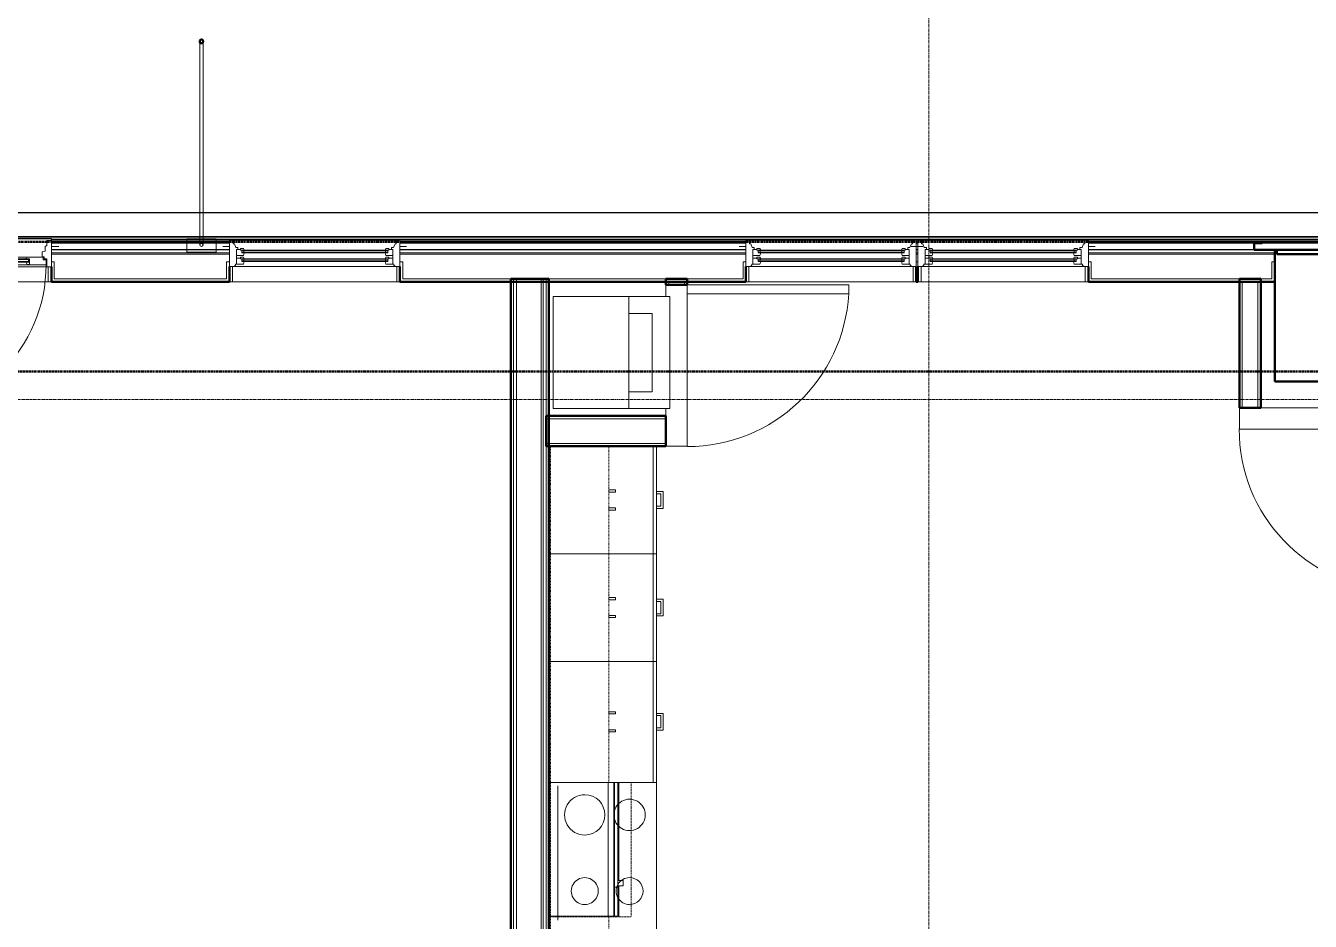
# Model space of a CAD drawing. Header units: inches. Extents: x -4235 to -464, y 9767 to 12347.
# Drawn here: x -3028.8 to -2742.2, y 10699.8 to 10899.6 of the extents above; entities that cross this region are included whole.
import ezdxf

# ---------------------------------------------------------------- set-up
doc = ezdxf.new("R2010")
doc.units = ezdxf.units.IN
doc.header["$MEASUREMENT"] = 0
for name, pattern in [('Dash', [0.25, 0.125, -0.125]), ('Dash 1_16_', [0.125, 0.0625, -0.0625]), ('Grid Line 1_2_', [0.875, 0.5, -0.125, 0.125, -0.125]), ('Overhead', [0.15625, 0.09375, -0.0625])]:
    doc.linetypes.add(name, pattern=pattern)
for name, color, linetype, lineweight in [('0-1', 7, 'Continuous', 5), ('0-2', 10, 'Continuous', 9), ('A-DOOR-1', 10, 'Continuous', 9), ('A-DOOR-2', 50, 'Continuous', 20), ('A-DOOR-5', 31, 'Continuous', 9), ('A-DOOR-6', 31, 'Continuous', 20), ('A-DOOR-FRAM', 31, 'Continuous', 9), ('A-DOOR-FRAM-4', 31, 'Continuous', 20), ('A-DOOR-GLAZ', 31, 'Continuous', 9), ('A-GENM', 5, 'Continuous', 9), ('A-GENM-4', 5, 'Continuous', 50), ('A-GLAZ-1', 151, 'Continuous', 9), ('A-GLAZ-2', 151, 'Continuous', 20), ('A-GLAZ-3', 151, 'Continuous', 50), ('A-WALL', 113, 'Continuous', 13), ('A-WALL-1', 7, 'Continuous', 50), ('A-WALL-2', 250, 'Continuous', 13), ('A-WALL-3', 10, 'Continuous', 9), ('A-WALL-4', 254, 'Continuous', 9), ('A-WALL-5', 113, 'Continuous', 9), ('A-WALL-6', 113, 'Continuous', 50), ('C-PROP-LINE-1', 91, 'Dash 1_16_', 50), ('I-WALL-1', 7, 'Continuous', 50), ('P-SANR-FIXT-1', 10, 'Continuous', 9), ('Q-CASE-1', 10, 'Continuous', 9), ('Q-CASE-2', 254, 'Continuous', 9), ('Q-CASE-3', 254, 'Dash', 9), ('Q-CASE-4', 10, 'Dash', 9), ('Q-SPCQ-1', 10, 'Continuous', 9), ('Q-SPCQ-2', 91, 'Overhead', 9), ('S-GRID-1', 1, 'Grid Line 1_2_', 9)]:
    doc.layers.add(name, color=color, linetype=linetype, lineweight=lineweight)

# ---------------------------------------------------------------- blocks, each defined once
blk = doc.blocks.new('SWING - SINGLE - FLUSH - 36_ x 80_ - OFFSET PIVOT DOOR AT MAGIC PAK AND WASHER_DRYER-3199415-BACKGROUND - RCP - 3RD FLOOR')
at = {"layer": 'A-DOOR-1'}
blk.add_arc((18, -2.37), 36.07, 180, 266.8211, dxfattribs=at)
at = {"layer": 'A-DOOR-2'}
for p, q in [((16, -2.37), (16, -38.39)), ((18, -2.37), (16, -2.37)), ((18, -2.37), (18, -38.39)), ((18, -38.39), (16, -38.39))]:
    blk.add_line(p, q, dxfattribs=at)
blk = doc.blocks.new('Range - 24_ x 30_-2806124-BACKGROUND - RCP - 3RD FLOOR')
at = {"layer": 'Q-SPCQ-1'}
blk.add_line((0, -22), (30, -22), dxfattribs=at)
for centre, radius, start, end in [((6.5, -6), 3.5, 360, 180), ((23.5, -6), 3, 0, 180), ((6.5, -6), 3.5, 180, 0), ((23.5, -6), 3, 180, 0), ((6.5, -16), 4.5, 0, 180), ((23.5, -16), 3, 360, 180), ((6.5, -16), 4.5, 180, 0), ((23.5, -16), 3, 180, 0)]:
    blk.add_arc(centre, radius, start, end, dxfattribs=at)
blk = doc.blocks.new('Stacked Washer and Dryer - 26_x25_ - Private-1372850-BACKGROUND - RCP - 3RD FLOOR')
at = {"layer": 'P-SANR-FIXT-1'}
for p, q in [((26, 12.5), (0, 12.5)), ((0, -12.5), (0, 12.5)), ((16.90625, -12.5), (16.90625, 12.5)), ((26, 12.5), (26, -12.5)), ((22.09375, 8.75), (16.90625, 8.75)), ((22.09375, -8.75), (22.09375, 8.75)), ((16.90625, -8.75), (22.09375, -8.75)), ((0, -12.5), (26, -12.5))]:
    blk.add_line(p, q, dxfattribs=at)
blk = doc.blocks.new('30quot_MicrowaveVent_11166 - 70cm miele oven-V89-BACKGROUND - RCP - 3RD FLOOR')
at = {"layer": 'Q-CASE-1'}
for p, q in [((-14.2, 0.38), (-14.2, 0)), ((15.68, 0), (15.68, 0.38)), ((-14.2, 0), (15.68, 0))]:
    blk.add_line(p, q, dxfattribs=at)
at = {"layer": 'Q-CASE-2'}
for p, q in [((7.69, 15.6), (-14.2, 15.6)), ((-14.2, 15.6), (-14.2, 15.39)), ((9.18, 15.39), (-14.2, 15.39)), ((-14.2, 15.39), (-14.2, 14.61)), ((-14.2, 14.61), (9.18, 14.61)), ((-14.2, 14.49), (-14.2, 13.23)), ((15.68, 14.49), (-14.2, 14.49)), ((8.88, 16.6), (7.69, 16.6)), ((7.69, 16.55), (7.69, 15.39)), ((8.88, 15.39), (8.88, 16.55)), ((15.68, 15.6), (8.88, 15.6)), ((9.18, 15.39), (9.18, 14.61)), ((15.68, 15.39), (9.18, 15.39)), ((9.18, 15.39), (9.18, 14.61)), ((9.18, 14.61), (15.68, 14.61)), ((15.68, 15.39), (15.68, 15.6)), ((15.68, 15.39), (15.68, 14.61)), ((15.68, 13.23), (15.68, 14.49)), ((-14.2, 13.23), (-14.2, 0.41)), ((-14.2, 13.23), (15.68, 13.23)), ((15.68, 0.41), (15.68, 13.23))]:
    blk.add_line(p, q, dxfattribs=at)
blk = doc.blocks.new('Base Cabinet 3 Drawer 230 - Base Cabinet 3 Drawer 230 27_-2602705-BACKGROUND - RCP - 3RD FLOOR')
at = {"layer": 'Q-CASE-1'}
for p, q in [((-12.76, 24), (14.24, 24)), ((-12.76, 23.25), (-12.76, 24)), ((14.24, 23.25), (-12.76, 23.25)), ((-12.76, 23.25), (-12.76, 0)), ((-1.14, 24), (-1.14, 25.5)), ((-1.14, 25.5), (2.61, 25.5)), ((-1.14, 24), (-0.64, 24)), ((2.11, 25), (-0.64, 25)), ((-0.64, 24), (-0.64, 25)), ((2.11, 24), (2.11, 25)), ((2.61, 24), (2.11, 24)), ((2.61, 25.5), (2.61, 24)), ((14.24, 24), (14.24, 23.25)), ((14.24, 0), (14.24, 23.25)), ((-12.76, 0), (14.24, 0))]:
    blk.add_line(p, q, dxfattribs=at)
blk = doc.blocks.new('Base Cabinet 3 Drawer 230 - Base Cabinet 3 Drawer 230 24_-2578604-BACKGROUND - RCP - 3RD FLOOR')
at = {"layer": 'Q-CASE-1'}
for p, q in [((-11.26, 24), (12.74, 24)), ((-11.26, 23.25), (-11.26, 24)), ((12.74, 23.25), (-11.26, 23.25)), ((-11.26, 23.25), (-11.26, 0)), ((-1.14, 24), (-1.14, 25.5)), ((-1.14, 25.5), (2.61, 25.5)), ((-1.14, 24), (-0.64, 24)), ((2.11, 25), (-0.64, 25)), ((-0.64, 24), (-0.64, 25)), ((2.11, 24), (2.11, 25)), ((2.61, 24), (2.11, 24)), ((2.61, 25.5), (2.61, 24)), ((12.74, 24), (12.74, 23.25)), ((12.74, 0), (12.74, 23.25)), ((-11.26, 0), (12.74, 0))]:
    blk.add_line(p, q, dxfattribs=at)
blk = doc.blocks.new('Base Cabinet 3 Drawer 230 - Base Cabinet 3 Drawer 230 24_-2554933-BACKGROUND - RCP - 3RD FLOOR')
at = {"layer": 'Q-CASE-1'}
for p, q in [((-11.26, -23.25), (-11.26, 0)), ((-11.26, 0), (12.74, 0)), ((12.74, 0), (12.74, -23.25)), ((-11.26, -23.25), (-11.26, -24)), ((12.74, -23.25), (-11.26, -23.25)), ((-11.26, -24), (12.74, -24)), ((-0.64, -24), (-1.14, -24)), ((-1.14, -25.5), (-1.14, -24)), ((2.61, -25.5), (-1.14, -25.5)), ((-0.64, -25), (-0.64, -24)), ((-0.64, -25), (2.11, -25)), ((2.11, -25), (2.11, -24)), ((2.11, -24), (2.61, -24)), ((2.61, -24), (2.61, -25.5)), ((12.74, -24), (12.74, -23.25))]:
    blk.add_line(p, q, dxfattribs=at)
blk = doc.blocks.new('300 Series Wall Hung Cabinet_302 - 27_ X 24_-2768166-BACKGROUND - RCP - 3RD FLOOR')
at = {"layer": 'Q-CASE-2'}
for p, q in [((-1.76, -13.19), (-2.25, -13.19)), ((-2.25, -13.19), (-2.25, -14.69)), ((-1.76, -14.69), (-1.76, -13.19)), ((2.24, -13.19), (1.75, -13.19)), ((1.75, -13.19), (1.75, -14.69)), ((2.24, -14.69), (2.24, -13.19)), ((-2.25, -14.69), (-1.76, -14.69)), ((1.75, -14.69), (2.24, -14.69))]:
    blk.add_line(p, q, dxfattribs=at)
at = {"layer": 'Q-CASE-3'}
for p, q in [((-13.5, -0.19), (-13.5, -13.19)), ((13.5, -13.19), (13.5, -0.19)), ((-13.5, -13.19), (13.5, -13.19))]:
    blk.add_line(p, q, dxfattribs=at)
at = {"layer": 'Q-CASE-4'}
blk.add_line((13.5, -0.19), (-13.5, -0.19), dxfattribs=at)
blk = doc.blocks.new('300 Series Wall Hung Cabinet_302 - 24_ X 24_-V73-BACKGROUND - RCP - 3RD FLOOR')
at = {"layer": 'Q-CASE-2'}
for p, q in [((-1.76, 14.69), (-2.25, 14.69)), ((-2.25, 14.69), (-2.25, 13.19)), ((-1.76, 13.19), (-1.76, 14.69)), ((2.24, 14.69), (1.75, 14.69)), ((1.75, 14.69), (1.75, 13.19)), ((2.24, 13.19), (2.24, 14.69)), ((-2.25, 13.19), (-1.76, 13.19)), ((1.75, 13.19), (2.24, 13.19))]:
    blk.add_line(p, q, dxfattribs=at)
at = {"layer": 'Q-CASE-3'}
for p, q in [((-12, 0.19), (-12, 13.19)), ((-12, 13.19), (12, 13.19)), ((12, 13.19), (12, 0.19))]:
    blk.add_line(p, q, dxfattribs=at)
at = {"layer": 'Q-CASE-4'}
blk.add_line((12, 0.19), (-12, 0.19), dxfattribs=at)
blk = doc.blocks.new('300 Series Wall Hung Cabinet_302 - 24_ X 24_-V74-BACKGROUND - RCP - 3RD FLOOR')
at = {"layer": 'Q-CASE-2'}
for p, q in [((-1.76, -13.19), (-2.25, -13.19)), ((-2.25, -13.19), (-2.25, -14.69)), ((-1.76, -14.69), (-1.76, -13.19)), ((2.24, -13.19), (1.75, -13.19)), ((1.75, -13.19), (1.75, -14.69)), ((2.24, -14.69), (2.24, -13.19)), ((-2.25, -14.69), (-1.76, -14.69)), ((1.75, -14.69), (2.24, -14.69))]:
    blk.add_line(p, q, dxfattribs=at)
at = {"layer": 'Q-CASE-3'}
for p, q in [((-12, -0.19), (-12, -13.19)), ((12, -13.19), (12, -0.19)), ((-12, -13.19), (12, -13.19))]:
    blk.add_line(p, q, dxfattribs=at)
at = {"layer": 'Q-CASE-4'}
blk.add_line((12, -0.19), (-12, -0.19), dxfattribs=at)
blk = doc.blocks.new('300 Series Wall Hung Cabinet_302 - 24_ X 24_-V76-BACKGROUND - RCP - 3RD FLOOR')
at = {"layer": 'Q-CASE-2'}
for p, q in [((-1.76, -13.19), (-2.25, -13.19)), ((-2.25, -13.19), (-2.25, -14.69)), ((-1.76, -14.69), (-1.76, -13.19)), ((2.24, -13.19), (1.75, -13.19)), ((1.75, -13.19), (1.75, -14.69)), ((2.24, -14.69), (2.24, -13.19)), ((-2.25, -14.69), (-1.76, -14.69)), ((1.75, -14.69), (2.24, -14.69))]:
    blk.add_line(p, q, dxfattribs=at)
at = {"layer": 'Q-CASE-3'}
for p, q in [((-12, -0.19), (-12, -13.19)), ((-12, -13.19), (12, -13.19))]:
    blk.add_line(p, q, dxfattribs=at)
at = {"layer": 'Q-CASE-4'}
for p, q in [((12, -0.19), (-12, -0.19)), ((12, -13.19), (12, -0.19))]:
    blk.add_line(p, q, dxfattribs=at)
blk = doc.blocks.new('Range_Hood_386 - 30_ Wide-V81-BACKGROUND - RCP - 3RD FLOOR')
at = {"layer": 'Q-SPCQ-2'}
for p, q in [((15, 6), (-15, 6)), ((-15, 6), (-15, -12)), ((15, -12), (15, 6)), ((-15, -12), (15, -12))]:
    blk.add_line(p, q, dxfattribs=at)
blk = doc.blocks.new('CTR - 1st Phase - Unit Layouts_rvt-1-BACKGROUND - RCP - 3RD FLOOR')
at = {"layer": 'A-WALL-1'}
for p, q in [((-2885.95, 10841.8), (-2885.95, 10843.13)), ((-2885.95, 10843.13), (-2885.32, 10843.13)), ((-2885.32, 10843.13), (-2881.82, 10843.13)), ((-2881.82, 10843.13), (-2881.2, 10843.13)), ((-2881.2, 10843.13), (-2881.2, 10841.8)), ((-2758, 10814.39), (-2758, 10843.13)), ((-2758, 10843.13), (-2757.37, 10843.13)), ((-2757.37, 10843.13), (-2753.87, 10843.13)), ((-2753.87, 10843.13), (-2753.25, 10843.13)), ((-2753.25, 10843.13), (-2753.25, 10814.39)), ((-2881.2, 10841.8), (-2885.95, 10841.8)), ((-2753.25, 10814.39), (-2758, 10814.39)), ((-2912.7, 10812.55), (-2885.95, 10812.55)), ((-2912.7, 10805.8), (-2912.7, 10812.55)), ((-2885.95, 10812.55), (-2885.95, 10805.8)), ((-2885.95, 10805.8), (-2912.7, 10805.8))]:
    blk.add_line(p, q, dxfattribs=at)
at = {"layer": 'A-WALL-2'}
for p, q in [((-2885.32, 10842.51), (-2881.82, 10842.51)), ((-2885.32, 10842.51), (-2885.32, 10841.8)), ((-2881.82, 10842.51), (-2881.82, 10841.8)), ((-2757.37, 10842.51), (-2757.37, 10814.39)), ((-2757.37, 10842.51), (-2753.87, 10842.51)), ((-2753.87, 10842.51), (-2753.87, 10814.39)), ((-2885.95, 10811.92), (-2912.7, 10811.92)), ((-2885.95, 10806.42), (-2912.7, 10806.42))]:
    blk.add_line(p, q, dxfattribs=at)
at = {"layer": 'A-WALL-3'}
for p, q in [((-2885.95, 10841.8), (-2885.95, 10839.2)), ((-2881.2, 10805.8), (-2881.2, 10841.8)), ((-2885.95, 10814.2), (-2885.95, 10812.55)), ((-2758, 10814.39), (-2758, 10809.64)), ((-2722, 10814.39), (-2753.25, 10814.39)), ((-2753.25, 10809.64), (-2758, 10809.64)), ((-2753.25, 10809.64), (-2722, 10809.64)), ((-2881.2, 10805.8), (-2885.95, 10805.8))]:
    blk.add_line(p, q, dxfattribs=at)
at = {"layer": 'A-WALL-4'}
for p, q in [((-2881.2, 10841.8), (-2885.95, 10841.8)), ((-2753.25, 10814.39), (-2758, 10814.39)), ((-2885.95, 10812.55), (-2885.95, 10805.8))]:
    blk.add_line(p, q, dxfattribs=at)
at = {"layer": 'A-WALL-5'}
for p, q in [((-2912.07, 10805.8), (-2912.07, 10651.54)), ((-2888.07, 10805.8), (-2912.07, 10805.8)), ((-2912.07, 10651.54), (-2912.07, 10805.8)), ((-2912.07, 10805.8), (-2888.07, 10805.8)), ((-2888.07, 10795.67), (-2888.07, 10805.8)), ((-2888.07, 10805.8), (-2888.07, 10795.67)), ((-2888.07, 10795.17), (-2888.07, 10795.67)), ((-2888.07, 10792.42), (-2888.07, 10795.17)), ((-2888.07, 10795.17), (-2888.07, 10792.42)), ((-2888.07, 10791.92), (-2888.07, 10792.42)), ((-2888.07, 10771.67), (-2888.07, 10791.92)), ((-2888.07, 10791.92), (-2888.07, 10771.67)), ((-2888.07, 10771.17), (-2888.07, 10771.67)), ((-2888.07, 10768.42), (-2888.07, 10771.17)), ((-2888.07, 10771.17), (-2888.07, 10768.42)), ((-2888.07, 10767.92), (-2888.07, 10768.42)), ((-2888.07, 10746.17), (-2888.07, 10767.92)), ((-2888.07, 10767.92), (-2888.07, 10746.17)), ((-2888.07, 10745.67), (-2888.07, 10746.17)), ((-2888.07, 10742.92), (-2888.07, 10745.67)), ((-2888.07, 10745.67), (-2888.07, 10742.92)), ((-2888.07, 10742.42), (-2888.07, 10742.92)), ((-2888.07, 10697.53), (-2888.07, 10742.42)), ((-2888.07, 10742.42), (-2888.07, 10697.53))]:
    blk.add_line(p, q, dxfattribs=at)
at = {"layer": '0-2'}
for name, p in [('Stacked Washer and Dryer - 26_x25_ - Private-1372850-BACKGROUND - RCP - 3RD FLOOR', (-2911.11, 10826.7)), ('SWING - SINGLE - FLUSH - 36_ x 80_ - OFFSET PIVOT DOOR AT MAGIC PAK AND WASHER_DRYER-3199415-BACKGROUND - RCP - 3RD FLOOR', (-2740, 10812.02))]:
    blk.add_blockref(name, p, dxfattribs=at)
for name, p, rotation in [('SWING - SINGLE - FLUSH - 36_ x 80_ - OFFSET PIVOT DOOR AT MAGIC PAK AND WASHER_DRYER-3199415-BACKGROUND - RCP - 3RD FLOOR', (-2883.57, 10823.8), 90.00000000000743), ('Base Cabinet 3 Drawer 230 - Base Cabinet 3 Drawer 230 24_-2554933-BACKGROUND - RCP - 3RD FLOOR', (-2912.07, 10793.06), 89.99999999991587), ('300 Series Wall Hung Cabinet_302 - 24_ X 24_-V76-BACKGROUND - RCP - 3RD FLOOR', (-2911.89, 10793.8), 89.99999999996126), ('Base Cabinet 3 Drawer 230 - Base Cabinet 3 Drawer 230 24_-2578604-BACKGROUND - RCP - 3RD FLOOR', (-2912.07, 10770.54), 270.0000000000055), ('300 Series Wall Hung Cabinet_302 - 24_ X 24_-V73-BACKGROUND - RCP - 3RD FLOOR', (-2911.89, 10769.8), 269.9999999999612), ('Base Cabinet 3 Drawer 230 - Base Cabinet 3 Drawer 230 27_-2602705-BACKGROUND - RCP - 3RD FLOOR', (-2912.07, 10745.04), 270.0000000000055), ('300 Series Wall Hung Cabinet_302 - 27_ X 24_-2768166-BACKGROUND - RCP - 3RD FLOOR', (-2911.89, 10744.3), 89.99999999996126), ('30quot_MicrowaveVent_11166 - 70cm miele oven-V89-BACKGROUND - RCP - 3RD FLOOR', (-2912.07, 10716.59), 269.99999999996), ('Range_Hood_386 - 30_ Wide-V81-BACKGROUND - RCP - 3RD FLOOR', (-2899.7, 10715.8), 269.9999999999571), ('Range - 24_ x 30_-2806124-BACKGROUND - RCP - 3RD FLOOR', (-2888.07, 10730.04), 270.0000000000228), ('300 Series Wall Hung Cabinet_302 - 24_ X 24_-V74-BACKGROUND - RCP - 3RD FLOOR', (-2911.89, 10688.92), 89.99999999996126)]:
    blk.add_blockref(name, p, dxfattribs=dict(at, rotation=rotation))
blk = doc.blocks.new('CTR - 1st Phase - Common Walls_rvt-1-BACKGROUND - RCP - 3RD FLOOR')
at = {"layer": 'A-WALL-2'}
for p, q in [((-2919.95, 10458.16), (-2919.95, 10843.14)), ((-2919.32, 10458.16), (-2919.32, 10843.14)), ((-2913.82, 10458.16), (-2913.82, 10843.14)), ((-2913.32, 10458.16), (-2913.32, 10843.14)), ((-2912.7, 10458.16), (-2912.7, 10843.14))]:
    blk.add_line(p, q, dxfattribs=at)
at = {"layer": 'I-WALL-1'}
for p, q in [((-2920.57, 10458.16), (-2920.57, 10843.14)), ((-2920.57, 10843.14), (-2912.07, 10843.14)), ((-2912.07, 10843.14), (-2912.07, 10458.16))]:
    blk.add_line(p, q, dxfattribs=at)
blk = doc.blocks.new('Basic Wall _ EXT - FIBER CEMENT - LARGE - ___-2162459-BACKGROUND - RCP - 3RD FLOOR')
at = {"layer": 'A-WALL-5'}
for p, q in [((-2176.93, 10852.26), (-3400.56, 10852.26)), ((-2176.93, 10852.26), (-3400.55, 10852.26)), ((-2176.93, 10852.26), (-3400.55, 10852.26)), ((-2176.93, 10852.28), (-3400.53, 10852.28)), ((-2176.93, 10852.3), (-3400.52, 10852.3)), ((-2176.93, 10852.3), (-3400.52, 10852.3)), ((-2067.92, 10852.6), (-3400.21, 10852.6)), ((-2983.34, 10849.67), (-3023.06, 10849.67)), ((-2983.34, 10849.67), (-3023.06, 10849.67)), ((-3023.06, 10849.64), (-2983.34, 10849.64)), ((-2983.34, 10849.64), (-3023.06, 10849.64)), ((-2868.14, 10849.67), (-2945.31, 10849.67)), ((-2868.14, 10849.67), (-2945.31, 10849.67)), ((-2945.31, 10849.64), (-2868.14, 10849.64)), ((-2868.14, 10849.64), (-2945.31, 10849.64)), ((-2829.74, 10849.67), (-2830.11, 10849.67)), ((-2829.74, 10849.67), (-2830.11, 10849.67)), ((-2830.11, 10849.64), (-2829.74, 10849.64)), ((-2829.74, 10849.64), (-2830.11, 10849.64)), ((-2754.69, 10849.67), (-2791.71, 10849.67)), ((-2754.69, 10849.67), (-2791.71, 10849.67)), ((-2791.71, 10849.64), (-2754.69, 10849.64)), ((-2754.69, 10849.64), (-2791.71, 10849.64)), ((-2674.76, 10849.67), (-2754.69, 10849.67)), ((-2674.76, 10849.67), (-2754.69, 10849.67)), ((-2754.69, 10849.64), (-2750.12, 10849.64)), ((-2750.12, 10849.64), (-2754.69, 10849.64)), ((-2749.69, 10849.64), (-2750.12, 10849.64)), ((-2729.47, 10849.64), (-2749.69, 10849.64))]:
    blk.add_line(p, q, dxfattribs=at)
blk = doc.blocks.new('Basic Wall _ EXT - FIBER CEMENT - SMALL - ___-2145933-BACKGROUND - RCP - 3RD FLOOR')
at = {"layer": 'A-WALL-5'}
for p, q in [((-2989.96, 10857.95), (-3092.7, 10857.95)), ((-2989.96, 10857.95), (-3092.7, 10857.95)), ((-3092.7, 10857.87), (-2989.96, 10857.87)), ((-2989.96, 10857.87), (-3092.7, 10857.87)), ((-2989.85, 10857.95), (-2989.9, 10857.95)), ((-2989.85, 10857.95), (-2989.9, 10857.95)), ((-2989.9, 10857.87), (-2989.85, 10857.87)), ((-2989.85, 10857.87), (-2989.9, 10857.87)), ((-2989.77, 10857.95), (-2989.84, 10857.95)), ((-2989.77, 10857.95), (-2989.84, 10857.95)), ((-2989.84, 10857.87), (-2989.77, 10857.87)), ((-2989.77, 10857.87), (-2989.84, 10857.87)), ((-2989.69, 10857.95), (-2989.76, 10857.95)), ((-2989.69, 10857.95), (-2989.76, 10857.95)), ((-2989.76, 10857.87), (-2989.69, 10857.87)), ((-2989.69, 10857.87), (-2989.76, 10857.87)), ((-2989.59, 10857.95), (-2989.67, 10857.95)), ((-2989.59, 10857.95), (-2989.67, 10857.95)), ((-2989.67, 10857.87), (-2989.59, 10857.87)), ((-2989.59, 10857.87), (-2989.67, 10857.87)), ((-2989.49, 10857.95), (-2989.57, 10857.95)), ((-2989.49, 10857.95), (-2989.57, 10857.95)), ((-2989.57, 10857.87), (-2989.49, 10857.87)), ((-2989.49, 10857.87), (-2989.57, 10857.87)), ((-2989.4, 10857.95), (-2989.48, 10857.95)), ((-2989.4, 10857.95), (-2989.48, 10857.95)), ((-2989.48, 10857.87), (-2989.4, 10857.87)), ((-2989.4, 10857.87), (-2989.48, 10857.87)), ((-2989.33, 10857.95), (-2989.39, 10857.95)), ((-2989.33, 10857.95), (-2989.39, 10857.95)), ((-2989.39, 10857.87), (-2989.33, 10857.87)), ((-2989.33, 10857.87), (-2989.39, 10857.87)), ((-2989.26, 10857.95), (-2989.31, 10857.95)), ((-2989.26, 10857.95), (-2989.31, 10857.95)), ((-2989.31, 10857.87), (-2989.26, 10857.87)), ((-2989.26, 10857.87), (-2989.31, 10857.87)), ((-2637.56, 10857.95), (-2989.21, 10857.95)), ((-2637.56, 10857.95), (-2989.21, 10857.95)), ((-2989.21, 10857.87), (-2637.56, 10857.87)), ((-2637.56, 10857.87), (-2989.21, 10857.87)), ((-2992.83, 10851.92), (-3023.06, 10851.92)), ((-2992.83, 10851.85), (-3023.06, 10851.85)), ((-2992.83, 10851.47), (-3023.06, 10851.47)), ((-2992.83, 10851.39), (-3023.06, 10851.39)), ((-2992.83, 10851.39), (-3023.06, 10851.39)), ((-2992.73, 10851.92), (-2992.83, 10851.92)), ((-2992.73, 10851.85), (-2992.83, 10851.85)), ((-2992.74, 10851.47), (-2992.83, 10851.47)), ((-2992.74, 10851.39), (-2992.83, 10851.39)), ((-2992.74, 10851.39), (-2992.83, 10851.39)), ((-2992.41, 10851.92), (-2992.72, 10851.92)), ((-2992.42, 10851.85), (-2992.72, 10851.85)), ((-2989.96, 10851.47), (-2992.72, 10851.47)), ((-2989.96, 10851.39), (-2992.72, 10851.39)), ((-2989.96, 10851.39), (-2992.72, 10851.39)), ((-2991.9, 10851.92), (-2992.4, 10851.92)), ((-2991.91, 10851.85), (-2992.4, 10851.85)), ((-2991.23, 10851.92), (-2991.88, 10851.92)), ((-2991.25, 10851.85), (-2991.88, 10851.85)), ((-2990.45, 10851.92), (-2991.21, 10851.92)), ((-2989.96, 10851.85), (-2991.21, 10851.85)), ((-2989.96, 10851.92), (-2990.42, 10851.92)), ((-2989.85, 10851.92), (-2989.91, 10851.92)), ((-2989.85, 10851.85), (-2989.91, 10851.85)), ((-2989.85, 10851.47), (-2989.91, 10851.47)), ((-2989.85, 10851.39), (-2989.91, 10851.39)), ((-2989.85, 10851.39), (-2989.91, 10851.39)), ((-2989.77, 10851.92), (-2989.85, 10851.92)), ((-2989.77, 10851.85), (-2989.85, 10851.85)), ((-2989.77, 10851.47), (-2989.85, 10851.47)), ((-2989.77, 10851.39), (-2989.85, 10851.39)), ((-2989.77, 10851.39), (-2989.85, 10851.39)), ((-2989.68, 10851.92), (-2989.77, 10851.92)), ((-2989.68, 10851.85), (-2989.77, 10851.85)), ((-2989.68, 10851.39), (-2989.76, 10851.39)), ((-2989.68, 10851.39), (-2989.76, 10851.39)), ((-2989.68, 10851.47), (-2989.74, 10851.47)), ((-2989.61, 10851.92), (-2989.68, 10851.92)), ((-2989.58, 10851.85), (-2989.68, 10851.85)), ((-2989.58, 10851.47), (-2989.68, 10851.47)), ((-2989.58, 10851.39), (-2989.68, 10851.39)), ((-2989.58, 10851.39), (-2989.68, 10851.39)), ((-2989.49, 10851.92), (-2989.58, 10851.92)), ((-2989.49, 10851.85), (-2989.58, 10851.85)), ((-2989.49, 10851.47), (-2989.58, 10851.47)), ((-2989.49, 10851.39), (-2989.58, 10851.39)), ((-2989.49, 10851.39), (-2989.58, 10851.39)), ((-2989.4, 10851.92), (-2989.48, 10851.92)), ((-2989.4, 10851.85), (-2989.48, 10851.85)), ((-2989.4, 10851.47), (-2989.48, 10851.47)), ((-2989.4, 10851.39), (-2989.48, 10851.39)), ((-2989.4, 10851.39), (-2989.48, 10851.39)), ((-2989.32, 10851.92), (-2989.39, 10851.92)), ((-2989.32, 10851.85), (-2989.39, 10851.85)), ((-2989.32, 10851.47), (-2989.39, 10851.47)), ((-2989.32, 10851.39), (-2989.39, 10851.39)), ((-2989.32, 10851.39), (-2989.39, 10851.39)), ((-2989.26, 10851.92), (-2989.32, 10851.92)), ((-2989.26, 10851.85), (-2989.32, 10851.85)), ((-2989.26, 10851.47), (-2989.32, 10851.47)), ((-2989.26, 10851.39), (-2989.32, 10851.39)), ((-2989.26, 10851.39), (-2989.32, 10851.39)), ((-2988.77, 10851.92), (-2989.21, 10851.92)), ((-2987.32, 10851.85), (-2989.21, 10851.85)), ((-2986.44, 10851.47), (-2989.21, 10851.47)), ((-2986.44, 10851.39), (-2989.21, 10851.39)), ((-2986.44, 10851.39), (-2989.21, 10851.39)), ((-2987.98, 10851.92), (-2988.74, 10851.92)), ((-2987.31, 10851.92), (-2987.96, 10851.92)), ((-2986.79, 10851.92), (-2987.28, 10851.92)), ((-2986.8, 10851.85), (-2987.28, 10851.85)), ((-2986.44, 10851.92), (-2986.76, 10851.92)), ((-2986.44, 10851.85), (-2986.75, 10851.85)), ((-2986.33, 10851.92), (-2986.44, 10851.92)), ((-2986.33, 10851.85), (-2986.44, 10851.85)), ((-2986.33, 10851.47), (-2986.42, 10851.47)), ((-2986.33, 10851.39), (-2986.42, 10851.39)), ((-2986.33, 10851.39), (-2986.42, 10851.39)), ((-2640.44, 10851.92), (-2986.33, 10851.92)), ((-2640.44, 10851.85), (-2986.33, 10851.85)), ((-2983.34, 10851.47), (-2986.33, 10851.47)), ((-2983.34, 10851.39), (-2986.33, 10851.39)), ((-2983.34, 10851.39), (-2986.33, 10851.39)), ((-2868.14, 10851.47), (-2945.31, 10851.47)), ((-2868.14, 10851.39), (-2945.31, 10851.39)), ((-2868.14, 10851.39), (-2945.31, 10851.39)), ((-2829.74, 10851.47), (-2830.11, 10851.47)), ((-2829.74, 10851.39), (-2830.11, 10851.39)), ((-2829.74, 10851.39), (-2830.11, 10851.39)), ((-2640.44, 10851.47), (-2791.71, 10851.47)), ((-2640.44, 10851.39), (-2791.71, 10851.39)), ((-2640.44, 10851.39), (-2791.71, 10851.39)), ((-2983.34, 10848.97), (-3023.06, 10848.97)), ((-2983.34, 10848.97), (-3023.06, 10848.97)), ((-2868.14, 10848.97), (-2945.31, 10848.97)), ((-2868.14, 10848.97), (-2945.31, 10848.97)), ((-2829.74, 10848.97), (-2830.11, 10848.97)), ((-2829.74, 10848.97), (-2830.11, 10848.97)), ((-2750.12, 10848.97), (-2791.71, 10848.97)), ((-2750.12, 10848.97), (-2791.71, 10848.97))]:
    blk.add_line(p, q, dxfattribs=at)
blk = doc.blocks.new('Door-Inswing-Andersen-400_Series-Single - 3_ 0-1_8_ x 6_ 7-1_2_ - 3rd floor-2895941-BACKGROUND - RCP - 3RD FLOOR')
at = {"layer": 'A-DOOR-5'}
blk.add_line((16.87, 0.66), (16.87, 34.41), dxfattribs=at)
blk.add_arc((16.87, 0.66), 33.75, 90, 180, dxfattribs=at)
at = {"layer": 'A-DOOR-6'}
for p, q in [((-16.87, -0.41), (-16.87, 0.66)), ((-16.87, 0.66), (-12.44, 0.66)), ((-13.19, 0.66), (-13.19, -0.66)), ((-13.19, 0.66), (-13.19, 0.59)), ((-13.19, 0.59), (-12.67, 0.59)), ((-12.44, 0.09), (-13.19, 0.09)), ((-12.67, 0.59), (-12.47, 0.34)), ((-12.47, 0.34), (-12.44, 0.16)), ((12.44, 0.66), (-12.44, 0.66)), ((-12.44, 0.16), (-12.44, 0.09)), ((16.87, 0.66), (12.44, 0.66)), ((12.47, 0.34), (12.44, 0.16)), ((12.44, 0.16), (12.44, 0.09)), ((12.44, 0.09), (13.19, 0.09)), ((12.67, 0.59), (12.47, 0.34)), ((13.19, 0.59), (12.67, 0.59)), ((13.19, 0.66), (13.19, -0.66)), ((13.19, 0.66), (13.19, 0.59)), ((16.87, -0.41), (16.87, 0.66)), ((-16.26, -0.42), (-16.87, -0.41)), ((-16.26, -1.06), (-16.26, -0.42)), ((-16.26, -1.06), (-12.44, -1.06)), ((-13.19, -0.66), (-12.44, -0.66)), ((-12.44, -0.75), (-12.47, -1.06)), ((-12.44, -0.66), (-12.44, -0.75)), ((12.44, -1.06), (-12.44, -1.06)), ((12.44, -0.66), (12.44, -0.75)), ((13.19, -0.66), (12.44, -0.66)), ((12.44, -0.75), (12.47, -1.06)), ((16.26, -1.06), (12.44, -1.06)), ((16.26, -0.42), (16.87, -0.41)), ((16.26, -1.06), (16.26, -0.42))]:
    blk.add_line(p, q, dxfattribs=at)
at = {"layer": 'A-DOOR-FRAM'}
for p, q in [((-17.94, 4.44), (-17.31, 4.44)), ((-17.94, 1.12), (-17.94, 4.44)), ((-17.31, 4.44), (-17.31, 1.12)), ((17.31, 4.44), (17.94, 4.44)), ((17.31, 1.12), (17.31, 4.44)), ((17.94, 4.44), (17.94, 1.12)), ((-17.31, 1.12), (-17.94, 1.12)), ((17.94, 1.12), (17.31, 1.12))]:
    blk.add_line(p, q, dxfattribs=at)
at = {"layer": 'A-DOOR-FRAM-4'}
for p, q in [((-18.06, -4.75), (-18.06, 1.12)), ((-18.06, 1.12), (-17.03, 1.12)), ((-17.69, 1.12), (-18.06, 1.12)), ((-18.06, 1.12), (18.06, 1.12)), ((-18.06, -5.09), (-18.06, 1.12)), ((-17.03, 1.12), (-17.03, -0.66)), ((17.03, 1.12), (17.03, -0.66)), ((18.06, 1.12), (17.03, 1.12)), ((18.06, -4.75), (18.06, 1.12)), ((18.06, 1.12), (18.06, -5.09)), ((-17.03, -0.66), (-16.45, -0.66)), ((-16, -2.23), (-16.69, -2.39)), ((-16.69, -2.39), (-16.69, -3.39)), ((-16.45, -0.66), (-16.45, -1.09)), ((-16.45, -1.09), (-16, -1.09)), ((-16, -1.09), (-16, -2.23)), ((16.45, -1.09), (16, -1.09)), ((16, -1.09), (16, -2.23)), ((16, -2.23), (16.69, -2.39)), ((16.45, -0.66), (16.45, -1.09)), ((17.03, -0.66), (16.45, -0.66)), ((16.69, -2.39), (16.69, -3.39)), ((-19.69, -3.44), (-18.06, -3.44)), ((-18.06, -4.75), (-17.03, -4.75)), ((18.06, -5.09), (-18.06, -5.09)), ((-16.69, -3.39), (-17.03, -3.63)), ((-17.03, -3.63), (-17.03, -4.75)), ((16.69, -3.39), (17.03, -3.63)), ((17.03, -3.63), (17.03, -4.75)), ((18.06, -4.75), (17.03, -4.75)), ((19.69, -3.44), (18.06, -3.44))]:
    blk.add_line(p, q, dxfattribs=at)
at = {"layer": 'A-DOOR-GLAZ'}
for p, q in [((12.44, 0.09), (-12.44, 0.09)), ((-13.19, -0.06), (-12.44, -0.06)), ((-12.44, -0.5), (-13.19, -0.5)), ((-12.98, -0.5), (-12.98, -0.06)), ((12.44, -0.06), (-12.44, -0.06)), ((12.44, -0.5), (-12.44, -0.5)), ((12.44, -0.66), (-12.44, -0.66)), ((13.19, -0.06), (12.44, -0.06)), ((12.44, -0.5), (13.19, -0.5)), ((12.98, -0.5), (12.98, -0.06))]:
    blk.add_line(p, q, dxfattribs=at)
blk = doc.blocks.new('Perforated Panel at Magic-Pak - hvac panel - 3rd floor-2505075-BACKGROUND - RCP - 3RD FLOOR')
at = {"layer": 'A-GLAZ-3'}
for p, q in [((-19.01, 4.44), (19.01, 4.44)), ((-19.01, 4.37), (-19.01, 4.44)), ((19.01, 4.37), (-19.01, 4.37)), ((19.01, 4.44), (19.01, 4.37))]:
    blk.add_line(p, q, dxfattribs=at)
blk = doc.blocks.new('Window-Double_Hung-Andersen-400_Series-Tilt_Wash - DOUBLE HUNG - COTTAGE - 3RD FLOOR-2888224-BACKGROUND - RCP - 3RD FLOOR')
at = {"layer": 'A-GLAZ-1'}
for p, q in [((-16.29, 2.5), (-15.7, 2.5)), ((-16.29, 2.12), (-15.7, 2.12)), ((-16.29, 0.56), (-15.7, 0.56)), ((-16.29, 0.19), (-15.7, 0.19)), ((-15.82, 2.5), (-15.82, 2.12)), ((-15.82, 0.56), (-15.82, 0.19)), ((-15.7, 2.62), (15.7, 2.62)), ((-15.7, 2.5), (15.7, 2.5)), ((-15.7, 2.12), (15.7, 2.12)), ((-15.7, 2), (15.7, 2)), ((-15.7, 0.69), (15.7, 0.69)), ((-15.7, 0.56), (15.7, 0.56)), ((-15.7, 0.19), (15.7, 0.19)), ((-15.7, 0.06), (15.7, 0.06)), ((16.29, 2.5), (15.7, 2.5)), ((16.29, 2.12), (15.7, 2.12)), ((16.29, 0.56), (15.7, 0.56)), ((16.29, 0.19), (15.7, 0.19)), ((15.82, 2.5), (15.82, 2.12)), ((15.82, 0.56), (15.82, 0.19)), ((-19.01, -2.44), (-19.01, -3.94)), ((-19.01, -2.44), (-18.95, -2.44)), ((18.95, -1.06), (-18.95, -1.06)), ((-18.95, -1.06), (-18.95, -4.44)), ((-18.32, -1.06), (-18.32, -4.44)), ((18.32, -1.06), (18.32, -4.44)), ((18.95, -4.44), (18.95, -1.06)), ((18.95, -2.44), (19.01, -2.44)), ((19.01, -3.94), (19.01, -2.44)), ((-19.01, -3.94), (-18.95, -3.94)), ((-18.95, -4.44), (18.95, -4.44)), ((18.95, -3.94), (19.01, -3.94))]:
    blk.add_line(p, q, dxfattribs=at)
at = {"layer": 'A-GLAZ-2'}
for p, q in [((-19.01, 3.44), (-20.51, 3.44)), ((19.01, 4.81), (-19.01, 4.81)), ((-19.01, 4.81), (-19.01, -1.06)), ((-18.2, 4.81), (-18.2, 4)), ((-18.2, 4), (-17.92, 4)), ((-17.92, 4), (-17.61, 3.19)), ((-17.61, 3.19), (-17.14, 3.19)), ((-17.14, 3.19), (-17.14, 2.75)), ((-15.86, 2.97), (-16.57, 2.97)), ((-16.57, 2.62), (-16.57, 2.97)), ((-15.86, 2.97), (-15.7, 2.62)), ((15.86, 2.97), (15.7, 2.62)), ((15.86, 2.97), (16.57, 2.97)), ((16.57, 2.62), (16.57, 2.97)), ((17.14, 3.19), (17.14, 2.75)), ((17.61, 3.19), (17.14, 3.19)), ((17.92, 4), (17.61, 3.19)), ((18.2, 4), (17.92, 4)), ((18.2, 4.81), (18.2, 4)), ((19.01, -1.06), (19.01, 4.81)), ((19.01, 3.44), (20.51, 3.44)), ((-17.42, 2.75), (-16.57, 2.75)), ((-17.42, 2.75), (-17.42, -0.56)), ((-17.42, 1.37), (-15.86, 1.37)), ((-17.42, 0.81), (-16.57, 0.81)), ((-15.7, 2.62), (-16.57, 2.62)), ((-15.86, 1.03), (-16.57, 1.03)), ((-16.57, 0.69), (-16.57, 1.03)), ((-15.7, 0.69), (-16.57, 0.69)), ((-16.29, 2.62), (-16.29, 2)), ((-15.7, 2), (-16.29, 2)), ((-16.29, 0.69), (-16.29, 0.06)), ((-15.7, 0.06), (-16.29, 0.06)), ((-15.86, 1.37), (-15.7, 2)), ((-15.86, 1.03), (-15.7, 0.69)), ((-15.86, -0.56), (-15.7, 0.06)), ((15.7, 2.62), (16.57, 2.62)), ((15.7, 2), (16.29, 2)), ((15.86, 1.37), (15.7, 2)), ((15.86, 1.03), (15.7, 0.69)), ((15.7, 0.69), (16.57, 0.69)), ((15.7, 0.06), (16.29, 0.06)), ((15.86, -0.56), (15.7, 0.06)), ((17.42, 1.37), (15.86, 1.37)), ((15.86, 1.03), (16.57, 1.03)), ((16.29, 2.62), (16.29, 2)), ((16.29, 0.69), (16.29, 0.06)), ((17.42, 2.75), (16.57, 2.75)), ((16.57, 0.69), (16.57, 1.03)), ((17.42, 0.81), (16.57, 0.81)), ((17.42, 2.75), (17.42, -0.56)), ((-19.01, -1.06), (19.01, -1.06)), ((-17.67, -0.78), (-18, -1.06)), ((-17.67, -0.78), (-17.67, -0.56)), ((-17.67, -0.56), (-15.86, -0.56)), ((17.67, -0.56), (15.86, -0.56)), ((17.67, -0.78), (17.67, -0.56)), ((17.67, -0.78), (18, -1.06))]:
    blk.add_line(p, q, dxfattribs=at)
blk = doc.blocks.new('Window-Double_Hung-Andersen-400_Series-Tilt_Wash - DOUBLE HUNG - COTTAGE - 3RD FLOOR-V105-BACKGROUND - RCP - 3RD FLOOR')
at = {"layer": 'A-GLAZ-1'}
for p, q in [((-19.01, 3.94), (-19.01, 2.44)), ((-18.95, 3.94), (-19.01, 3.94)), ((-18.95, 4.44), (18.95, 4.44)), ((-18.95, 1.06), (-18.95, 4.44)), ((-18.32, 1.06), (-18.32, 4.44)), ((18.32, 1.06), (18.32, 4.44)), ((18.95, 4.44), (18.95, 1.06)), ((19.01, 3.94), (18.95, 3.94)), ((19.01, 2.44), (19.01, 3.94)), ((-18.95, 2.44), (-19.01, 2.44)), ((18.95, 1.06), (-18.95, 1.06)), ((19.01, 2.44), (18.95, 2.44)), ((-16.29, -0.19), (-15.7, -0.19)), ((-16.29, -0.56), (-15.7, -0.56)), ((-16.29, -2.13), (-15.7, -2.13)), ((-16.29, -2.5), (-15.7, -2.5)), ((-15.82, -0.56), (-15.82, -0.19)), ((-15.82, -2.5), (-15.82, -2.13)), ((-15.7, -0.06), (15.7, -0.06)), ((-15.7, -0.19), (15.7, -0.19)), ((-15.7, -0.56), (15.7, -0.56)), ((-15.7, -0.69), (15.7, -0.69)), ((-15.7, -2), (15.7, -2)), ((-15.7, -2.13), (15.7, -2.13)), ((-15.7, -2.5), (15.7, -2.5)), ((-15.7, -2.63), (15.7, -2.63)), ((16.29, -0.19), (15.7, -0.19)), ((16.29, -0.56), (15.7, -0.56)), ((16.29, -2.13), (15.7, -2.13)), ((16.29, -2.5), (15.7, -2.5)), ((15.82, -0.56), (15.82, -0.19)), ((15.82, -2.5), (15.82, -2.13))]:
    blk.add_line(p, q, dxfattribs=at)
at = {"layer": 'A-GLAZ-2'}
for p, q in [((-19.01, 1.06), (19.01, 1.06)), ((-19.01, -4.81), (-19.01, 1.06)), ((-17.67, 0.78), (-18, 1.06)), ((-17.67, 0.78), (-17.67, 0.56)), ((-17.67, 0.56), (-15.86, 0.56)), ((-17.42, -2.75), (-17.42, 0.56)), ((-15.86, 0.56), (-15.7, -0.06)), ((15.86, 0.56), (15.7, -0.06)), ((17.67, 0.56), (15.86, 0.56)), ((17.42, -2.75), (17.42, 0.56)), ((17.67, 0.78), (18, 1.06)), ((17.67, 0.78), (17.67, 0.56)), ((19.01, 1.06), (19.01, -4.81)), ((-17.42, -0.81), (-16.57, -0.81)), ((-17.42, -1.37), (-15.86, -1.37)), ((-17.42, -2.75), (-16.57, -2.75)), ((-17.14, -3.19), (-17.14, -2.75)), ((-16.57, -0.69), (-16.57, -1.03)), ((-15.7, -0.69), (-16.57, -0.69)), ((-15.86, -1.03), (-16.57, -1.03)), ((-16.57, -2.63), (-16.57, -2.97)), ((-15.7, -2.63), (-16.57, -2.63)), ((-16.29, -0.69), (-16.29, -0.06)), ((-15.7, -0.06), (-16.29, -0.06)), ((-16.29, -2.63), (-16.29, -2)), ((-15.7, -2), (-16.29, -2)), ((-15.86, -1.03), (-15.7, -0.69)), ((-15.86, -1.37), (-15.7, -2)), ((-15.86, -2.97), (-15.7, -2.63)), ((15.7, -0.06), (16.29, -0.06)), ((15.86, -1.03), (15.7, -0.69)), ((15.7, -0.69), (16.57, -0.69)), ((15.86, -1.37), (15.7, -2)), ((15.7, -2), (16.29, -2)), ((15.86, -2.97), (15.7, -2.63)), ((15.7, -2.63), (16.57, -2.63)), ((15.86, -1.03), (16.57, -1.03)), ((17.42, -1.37), (15.86, -1.37)), ((16.29, -0.69), (16.29, -0.06)), ((16.29, -2.63), (16.29, -2)), ((16.57, -0.69), (16.57, -1.03)), ((17.42, -0.81), (16.57, -0.81)), ((16.57, -2.63), (16.57, -2.97)), ((17.42, -2.75), (16.57, -2.75)), ((17.14, -3.19), (17.14, -2.75)), ((-19.01, -3.44), (-20.51, -3.44)), ((19.01, -4.81), (-19.01, -4.81)), ((-18.2, -4), (-17.92, -4)), ((-18.2, -4.81), (-18.2, -4)), ((-17.92, -4), (-17.61, -3.19)), ((-17.61, -3.19), (-17.14, -3.19)), ((-15.86, -2.97), (-16.57, -2.97)), ((15.86, -2.97), (16.57, -2.97)), ((17.61, -3.19), (17.14, -3.19)), ((17.92, -4), (17.61, -3.19)), ((18.2, -4), (17.92, -4)), ((18.2, -4.81), (18.2, -4)), ((19.01, -3.44), (20.51, -3.44))]:
    blk.add_line(p, q, dxfattribs=at)
blk = doc.blocks.new('V-Series_EWC4_SPVU_RFA_2015 - 2ND AND 3RD FLOOR-2226480-BACKGROUND - RCP - 3RD FLOOR')
at = {"layer": 'A-GENM-4'}
for p, q in [((-3858.97, 11736.15), (-3858.97, 11736.59)), ((-3858.97, 11736.59), (-3829.54, 11736.59)), ((-3858.97, 11735.65), (-3858.97, 11736.15)), ((-3858.97, 11736.15), (-3857.97, 11736.15)), ((-3857.97, 11736.15), (-3858.97, 11736.15)), ((-3857.97, 11736.15), (-3857.97, 11735.65)), ((-3857.97, 11709.15), (-3857.97, 11736.15)), ((-3829.54, 11736.59), (-3829.54, 11708.71)), ((-3858.97, 11709.65), (-3858.97, 11735.65)), ((-3857.97, 11735.65), (-3857.97, 11709.65)), ((-3858.97, 11709.15), (-3858.97, 11709.65)), ((-3857.97, 11709.15), (-3858.97, 11709.15)), ((-3858.97, 11708.71), (-3858.97, 11709.15)), ((-3858.97, 11709.15), (-3857.97, 11709.15)), ((-3829.54, 11708.71), (-3858.97, 11708.71)), ((-3857.97, 11709.65), (-3857.97, 11709.15))]:
    blk.add_line(p, q, dxfattribs=at)
blk = doc.blocks.new('Walls 99 - Walls 1-2572281-BACKGROUND - RCP - 3RD FLOOR')
at = {"layer": 'A-WALL-5'}
for p, q in [((-2989.96, 10852.58), (-2989.96, 10896.13)), ((-2989.21, 10896.13), (-2989.21, 10852.58)), ((-2992.83, 10851.39), (-2992.83, 10852.02)), ((-2986.33, 10852.02), (-2992.83, 10852.02)), ((-2992.83, 10852.02), (-2989.96, 10852.02)), ((-2992.83, 10849.64), (-2992.83, 10851.39)), ((-2989.96, 10852.26), (-2989.96, 10852.41)), ((-2989.96, 10852.02), (-2989.96, 10852.26)), ((-2989.96, 10851.39), (-2989.96, 10852.02)), ((-2989.96, 10850.71), (-2989.96, 10851.35)), ((-2989.91, 10852.02), (-2989.85, 10852.02)), ((-2989.85, 10852.02), (-2989.77, 10852.02)), ((-2989.77, 10852.02), (-2989.68, 10852.02)), ((-2989.68, 10852.02), (-2989.58, 10852.02)), ((-2989.58, 10852.02), (-2989.49, 10852.02)), ((-2989.48, 10852.02), (-2989.39, 10852.02)), ((-2989.39, 10852.02), (-2989.32, 10852.02)), ((-2989.31, 10852.02), (-2989.26, 10852.02)), ((-2989.21, 10852.41), (-2989.21, 10852.26)), ((-2989.21, 10852.26), (-2989.21, 10852.02)), ((-2989.21, 10852.02), (-2989.21, 10851.39)), ((-2989.21, 10851.35), (-2989.21, 10850.71)), ((-2989.2, 10852.02), (-2988.74, 10852.02)), ((-2988.74, 10852.02), (-2987.96, 10852.02)), ((-2987.96, 10852.02), (-2987.28, 10852.02)), ((-2987.28, 10852.02), (-2986.77, 10852.02)), ((-2986.77, 10852.02), (-2986.44, 10852.02)), ((-2986.44, 10852.02), (-2986.33, 10852.02)), ((-2986.33, 10852.02), (-2986.33, 10851.39)), ((-2986.33, 10851.37), (-2986.33, 10849.64)), ((-2992.83, 10849.08), (-2992.83, 10849.64)), ((-2992.72, 10849.08), (-2992.83, 10849.08)), ((-2992.83, 10849.08), (-2992.4, 10849.08)), ((-2991.21, 10849.08), (-2992.72, 10849.08)), ((-2992.4, 10849.08), (-2991.21, 10849.08)), ((-2987.28, 10849.08), (-2991.21, 10849.08)), ((-2991.21, 10849.08), (-2986.33, 10849.08)), ((-2986.44, 10849.08), (-2987.28, 10849.08)), ((-2986.33, 10849.08), (-2986.44, 10849.08)), ((-2986.33, 10849.64), (-2986.33, 10849.08))]:
    blk.add_line(p, q, dxfattribs=at)
for start_param, end_param in [(2.879936, 3.119324), (3.141593, 6.283185), (2.698715, 2.879008), (2.356886, 2.616602), (2.095464, 2.354408), (1.834037, 2.092431), (1.572547, 1.830655), (1.310938, 1.569046), (1.049162, 1.307556), (0.787185, 1.046129), (0.524991, 0.784707), (0.262584, 0.523234), (0, 0.261656)]:
    blk.add_ellipse((-2989.58, 10850.71), major_axis=(0.375, 0), ratio=0.86769, start_param=start_param, end_param=end_param, dxfattribs=at)
at = {"layer": 'A-WALL-6', "flags": 128}
for points in [[(-2989.96, 10896.13), (-2989.95, 10896.23), (-2989.91, 10896.33), (-2989.86, 10896.42), (-2989.8, 10896.48), (-2989.71, 10896.53), (-2989.63, 10896.56), (-2989.54, 10896.56), (-2989.45, 10896.53), (-2989.37, 10896.48), (-2989.3, 10896.42), (-2989.25, 10896.33), (-2989.22, 10896.23), (-2989.21, 10896.13)], [(-2989.21, 10896.13), (-2989.22, 10896.03), (-2989.25, 10895.93), (-2989.3, 10895.84), (-2989.37, 10895.77), (-2989.45, 10895.72), (-2989.54, 10895.7), (-2989.63, 10895.7), (-2989.71, 10895.72), (-2989.8, 10895.77), (-2989.86, 10895.84), (-2989.91, 10895.93), (-2989.95, 10896.03), (-2989.96, 10896.13)]]:
    blk.add_lwpolyline(points, dxfattribs=at)
blk = doc.blocks.new('Family - ___-2835860-BACKGROUND - RCP - 3RD FLOOR')
at = {"layer": 'C-PROP-LINE-1'}
blk.add_line((-2067.92, 10851.39), (-3401.42, 10851.39), dxfattribs=at)
blk = doc.blocks.new('Family - ___-2835903-BACKGROUND - RCP - 3RD FLOOR')
at = {"layer": 'C-PROP-LINE-1'}
blk.add_line((-2096.82, 10822.49), (-3400.92, 10822.49), dxfattribs=at)
blk = doc.blocks.new('Family - ___-2835932-BACKGROUND - RCP - 3RD FLOOR')
at = {"layer": 'C-PROP-LINE-1'}
blk.add_line((-2067.92, 10851.39), (-3401.42, 10851.39), dxfattribs=at)

msp = doc.modelspace()

# ---------------------------------------------------------------- linework, layer by layer
at = {"layer": 'A-WALL'}
for p, q in [((-3023.06, 10851.14), (-2983.34, 10851.14)), ((-2945.31, 10851.14), (-2868.14, 10851.14)), ((-2830.11, 10851.14), (-2829.74, 10851.14)), ((-2791.71, 10851.14), (-2754.69, 10851.14)), ((-3023.06, 10849.64), (-2983.34, 10849.64)), ((-3023.06, 10848.64), (-2983.34, 10848.64)), ((-2945.31, 10849.64), (-2868.14, 10849.64)), ((-2945.31, 10848.64), (-2868.14, 10848.64)), ((-2830.11, 10849.64), (-2829.74, 10849.64)), ((-2830.11, 10848.64), (-2829.74, 10848.64)), ((-2791.71, 10849.64), (-2754.69, 10849.64)), ((-2791.71, 10848.64), (-2750.12, 10848.64)), ((-3023.06, 10846.95), (-3022.44, 10846.95)), ((-3022.44, 10843.14), (-3022.44, 10846.95)), ((-2983.96, 10846.95), (-2983.34, 10846.95)), ((-2983.96, 10846.95), (-2983.96, 10843.14)), ((-2945.31, 10846.95), (-2944.69, 10846.95)), ((-2944.69, 10843.14), (-2944.69, 10846.95)), ((-2868.76, 10846.95), (-2868.14, 10846.95)), ((-2868.76, 10846.95), (-2868.76, 10843.14)), ((-2830.11, 10846.95), (-2829.74, 10846.95)), ((-2791.71, 10846.95), (-2791.09, 10846.95)), ((-2791.09, 10843.14), (-2791.09, 10846.95)), ((-2750.75, 10846.95), (-2750.12, 10846.95)), ((-2750.75, 10846.95), (-2750.75, 10843.14)), ((-2983.96, 10843.14), (-3022.44, 10843.14)), ((-2868.76, 10843.14), (-2944.69, 10843.14)), ((-2750.75, 10843.14), (-2791.09, 10843.14))]:
    msp.add_line(p, q, dxfattribs=at)
at = {"layer": 'A-WALL-5'}
for p, q in [((-2714.91, 10851.14), (-2752.94, 10851.14)), ((-2729.47, 10849.64), (-2750.12, 10849.64)), ((-3058.44, 10842.51), (-3023.81, 10842.51)), ((-2983.27, 10842.51), (-3023.19, 10842.51)), ((-2945.37, 10842.51), (-2945.31, 10842.51)), ((-2868.14, 10842.51), (-2868.07, 10842.51)), ((-2830.11, 10842.51), (-2830.17, 10842.51)), ((-2829.74, 10842.51), (-2829.67, 10842.51)), ((-2791.77, 10842.51), (-2791.71, 10842.51))]:
    msp.add_line(p, q, dxfattribs=at)
at = {"layer": 'A-WALL-6'}
for p, q in [((-3023.06, 10851.39), (-2983.34, 10851.39)), ((-2945.31, 10851.39), (-2868.14, 10851.39)), ((-2830.11, 10851.39), (-2829.74, 10851.39)), ((-2791.71, 10851.39), (-2752.94, 10851.39)), ((-2752.94, 10851.14), (-2754.69, 10851.14)), ((-2754.69, 10851.14), (-2754.69, 10849.64)), ((-2752.94, 10851.39), (-2752.94, 10851.14)), ((-2754.69, 10849.64), (-2750.12, 10849.64)), ((-2750.12, 10849.64), (-2750.12, 10842.51)), ((-3023.06, 10842.51), (-3023.06, 10845.83)), ((-2983.34, 10845.89), (-2983.34, 10842.51)), ((-2945.31, 10842.51), (-2945.31, 10845.89)), ((-2868.14, 10845.89), (-2868.14, 10842.51)), ((-2830.11, 10842.51), (-2830.11, 10845.89)), ((-2829.74, 10845.89), (-2829.74, 10842.51)), ((-2791.71, 10842.51), (-2791.71, 10845.89)), ((-2983.34, 10842.51), (-3023.06, 10842.51)), ((-2868.14, 10842.51), (-2945.31, 10842.51)), ((-2829.74, 10842.51), (-2830.11, 10842.51)), ((-2750.12, 10842.51), (-2791.71, 10842.51))]:
    msp.add_line(p, q, dxfattribs=at)
at = {"layer": 'S-GRID-1'}
for p, q in [((-2827.32, 9836.18), (-2827.32, 12297.95)), ((-464.45, 10816.19), (-4185.7, 10816.19))]:
    msp.add_line(p, q, dxfattribs=at)

# ---------------------------------------------------------------- block references
at = {"layer": '0-1'}
for name in ['CTR - 1st Phase - Unit Layouts_rvt-1-BACKGROUND - RCP - 3RD FLOOR', 'CTR - 1st Phase - Common Walls_rvt-1-BACKGROUND - RCP - 3RD FLOOR']:
    msp.add_blockref(name, (0, 0), dxfattribs=at)
at = {"layer": 'A-DOOR-5', "rotation": 180}
msp.add_blockref('Door-Inswing-Andersen-400_Series-Single - 3_ 0-1_8_ x 6_ 7-1_2_ - 3rd floor-2895941-BACKGROUND - RCP - 3RD FLOOR', (-3041.12, 10846.95), dxfattribs=at)
at = {"layer": 'A-GENM', "rotation": 269.9999999999999}
msp.add_blockref('V-Series_EWC4_SPVU_RFA_2015 - 2ND AND 3RD FLOOR-2226480-BACKGROUND - RCP - 3RD FLOOR', (-14458.84, 6990.67), dxfattribs=at)
at = {"layer": 'A-GLAZ-1', "rotation": 180}
msp.add_blockref('Window-Double_Hung-Andersen-400_Series-Tilt_Wash - DOUBLE HUNG - COTTAGE - 3RD FLOOR-V105-BACKGROUND - RCP - 3RD FLOOR', (-2964.32, 10846.95), dxfattribs=at)
at = {"layer": 'A-GLAZ-1'}
for name, p in [('Window-Double_Hung-Andersen-400_Series-Tilt_Wash - DOUBLE HUNG - COTTAGE - 3RD FLOOR-2888224-BACKGROUND - RCP - 3RD FLOOR', (-2849.12, 10846.95)), ('Window-Double_Hung-Andersen-400_Series-Tilt_Wash - DOUBLE HUNG - COTTAGE - 3RD FLOOR-2888224-BACKGROUND - RCP - 3RD FLOOR', (-2810.72, 10846.95)), ('Perforated Panel at Magic-Pak - hvac panel - 3rd floor-2505075-BACKGROUND - RCP - 3RD FLOOR', (-2733.92, 10846.95))]:
    msp.add_blockref(name, p, dxfattribs=at)
at = {"layer": 'A-WALL-5'}
for name in ['Walls 99 - Walls 1-2572281-BACKGROUND - RCP - 3RD FLOOR', 'Basic Wall _ EXT - FIBER CEMENT - SMALL - ___-2145933-BACKGROUND - RCP - 3RD FLOOR', 'Basic Wall _ EXT - FIBER CEMENT - LARGE - ___-2162459-BACKGROUND - RCP - 3RD FLOOR']:
    msp.add_blockref(name, (0, 0), dxfattribs=at)
at = {"layer": 'C-PROP-LINE-1'}
for name in ['Family - ___-2835860-BACKGROUND - RCP - 3RD FLOOR', 'Family - ___-2835932-BACKGROUND - RCP - 3RD FLOOR', 'Family - ___-2835903-BACKGROUND - RCP - 3RD FLOOR']:
    msp.add_blockref(name, (0, 0), dxfattribs=at)

doc.saveas('drawing.dxf')
